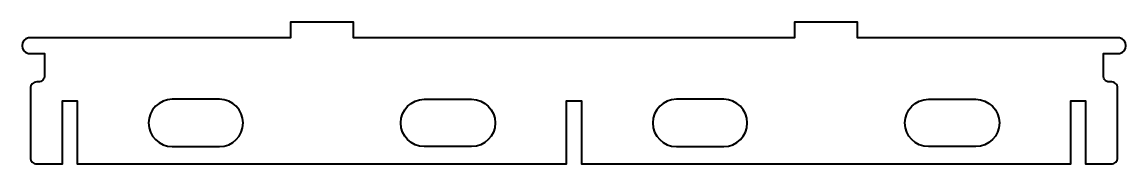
# Model space of a CAD drawing. Header units: inches. Extents: x 3715 to 4065, y 4630 to 4675.
import ezdxf

# ---------------------------------------------------------------- set-up
doc = ezdxf.new("R2010")
doc.units = ezdxf.units.IN
doc.header["$MEASUREMENT"] = 0
doc.layers.add('A-DETL-___3', color=3, linetype='Continuous')

# ---------------------------------------------------------------- blocks, each defined once
blk = doc.blocks.new('Lower Matrix (Short)')
at = {"layer": 'A-DETL-___3', "lineweight": 40}
for points in [[(12, 168), (5, 168), (5, 173.1, 0.820176), (0, 173.09), (0, 90), (-5, 90), (-5, 70), (0, 70), (0, -70), (-5, -70), (-5, -90), (0, -90), (0, -173.1, 0.820396), (5, -173.09), (5, -168), (12, -168, -0.414214), (14, -170), (14, -170.5, 0.414214), (16, -172.5), (38, -172.5, 0.414214), (40, -170.5), (40, -162.35), (20, -162.35), (20, -157.65), (40, -157.65), (40, -2.35), (20, -2.35), (20, 2.35), (40, 2.35), (40, 157.65), (20, 157.65), (20, 162.35), (40, 162.35), (40, 170.5, 0.414214), (38, 172.5), (16, 172.5, 0.45648), (13.98, 170.25, -0.451122)], [(19.5, 112.5), (19.5, 127.5, -1), (34.5, 127.5), (34.5, 112.5, -1)], [(19.5, 47.5), (19.5, 32.5, 1), (34.5, 32.5), (34.5, 47.5, 1)], [(19.5, -47.5), (19.5, -32.5, -1), (34.5, -32.5), (34.5, -47.5, -1)], [(19.5, -112.5), (19.5, -127.5, 1), (34.5, -127.5), (34.5, -112.5, 1)]]:
    blk.add_lwpolyline(points, format="xyb", close=True, dxfattribs=at)

msp = doc.modelspace()

# ---------------------------------------------------------------- block references
at = {"lineweight": 40, "rotation": 270}
msp.add_blockref('Lower Matrix (Short)', (3889.81, 4670.34), dxfattribs=at)

doc.saveas('drawing.dxf')
